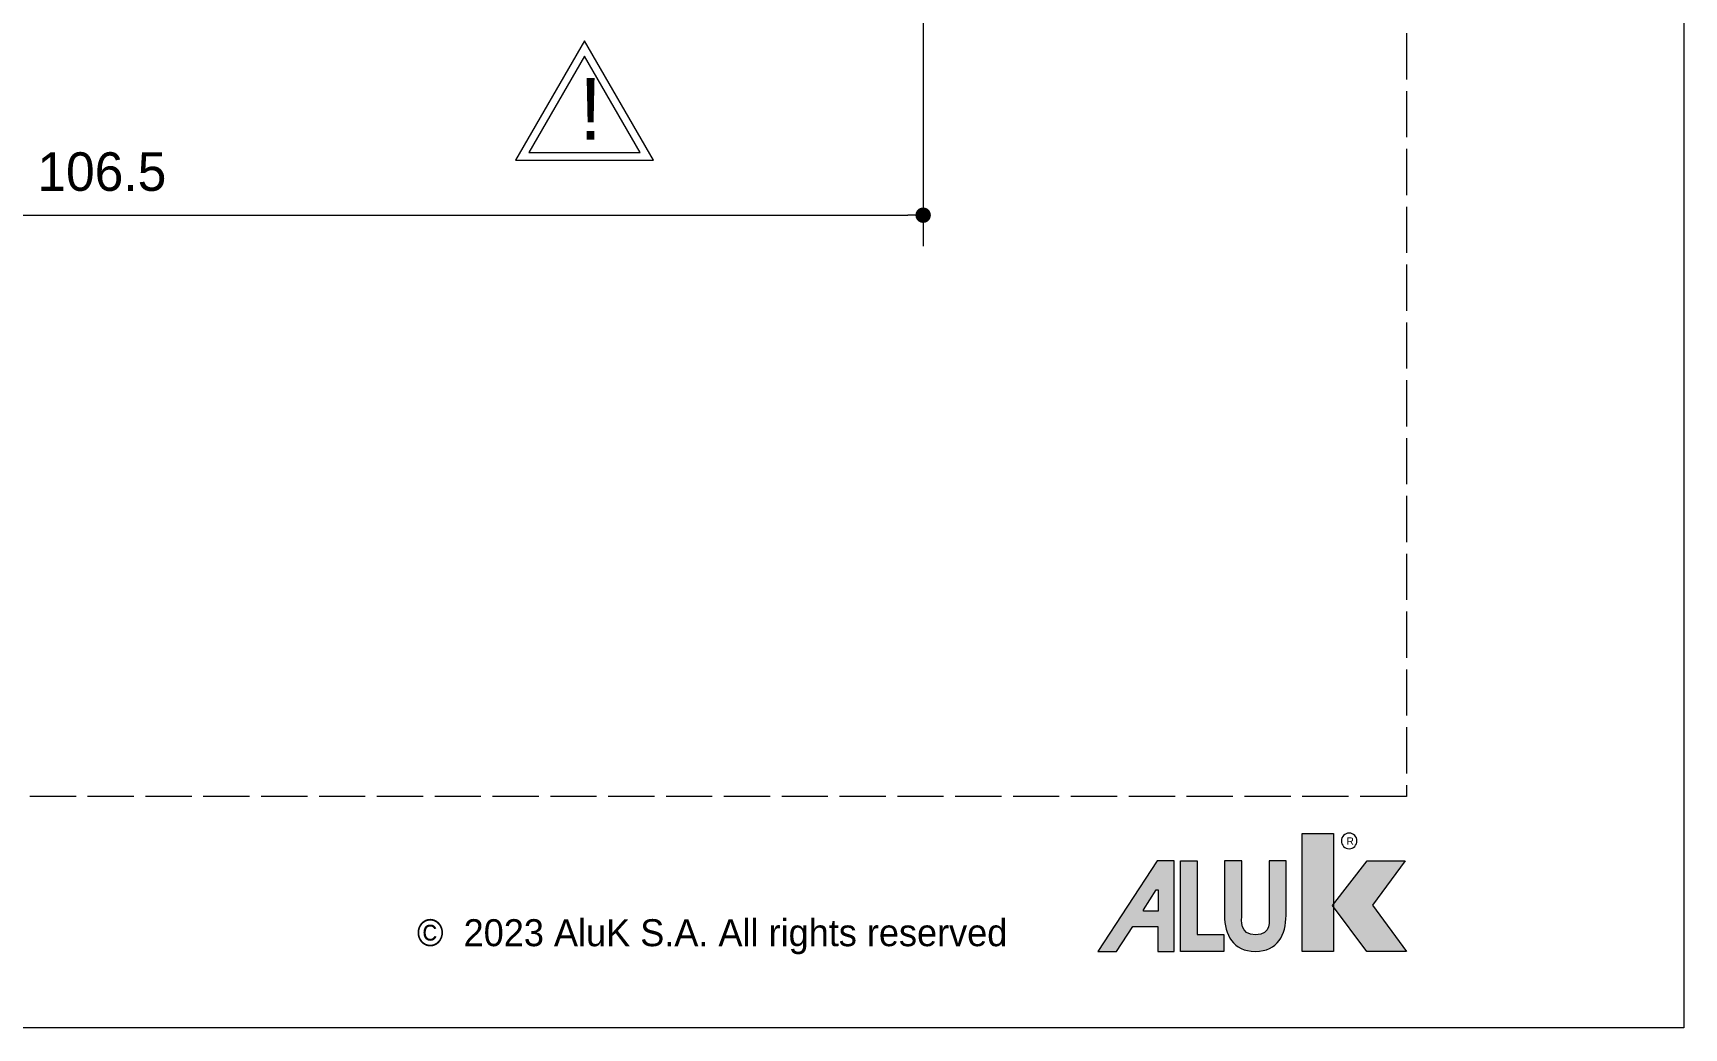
# Model space of a CAD drawing. Header units: millimetres. Extents: x -8 to 2550, y -393 to 1062.
# Drawn here: x 883 to 990, y -393 to -328.5 of the extents above; entities that cross this region are included whole.
import ezdxf

# ---------------------------------------------------------------- set-up
doc = ezdxf.new("R2010")
doc.units = ezdxf.units.MM
doc.header["$LTSCALE"] = 0.25
doc.header["$MEASUREMENT"] = 0
doc.linetypes.add('ACAD_ISO02W100', pattern=[15, 12, -3])
doc.layers.get('0').update_dxf_attribs({"lineweight": 5})
doc.layers.get('Defpoints').update_dxf_attribs({"lineweight": 5})
doc.layers.add('01_ALUK Logo', color=7, linetype='Continuous')
for name, color, linetype, lineweight in [('01_Dimension', 251, 'Continuous', 9), ('01_Screws', 40, 'Continuous', 9), ('01_Text', 40, 'Continuous', 25)]:
    doc.layers.add(name, color=color, linetype=linetype, lineweight=lineweight)
doc.layers.add('02_Block Frame', color=7, linetype='Continuous', lineweight=5, true_color=0xe2001a, plot=False)
doc.styles.add('Aluk Text', font='GOTHIC.TTF')
doc.styles.get("Standard").update_dxf_attribs({"font": 'arial.ttf'})
doc.dimstyles.new('ALUK Manual 1-1', dxfattribs={"dimtxt": 2.5, "dimasz": 1, "dimexe": 2, "dimexo": 4, "dimgap": 1.5, "dimtad": 3, "dimdec": 1, "dimdsep": 46, "dimtxsty": 'Aluk Text', "dimblk": 'DOT', "dimcen": 0, "dimclrd": 256, "dimclre": 256, "dimclrt": 2, "dimaunit": 1, "dimadec": 0, "dimazin": 0, "dimtfac": 0.7, "dimtdec": 1, "dimtmove": 0, "dimatfit": 3, "dimldrblk": 'DOT', "dimfxl": 1, "dimtolj": 2, "dimlwd": -1, "dimlwe": -1, "dimarcsym": 0})

# ---------------------------------------------------------------- blocks, each defined once
blk = doc.blocks.new('block 2')
at = {"layer": '01_ALUK Logo', "color": 242, "lineweight": 9, "true_color": 0xe2001a}
blk.add_open_spline([(90.55, 45.43), (90.55, 43.97), (89.37, 42.78), (87.91, 42.78), (86.44, 42.78), (85.26, 43.97), (85.26, 45.43), (85.26, 46.89), (86.44, 48.07), (87.91, 48.07), (89.37, 48.07), (90.55, 46.89), (90.55, 45.43)], degree=3, knots=[0, 0, 0, 0, 1, 1, 1, 2, 2, 2, 3, 3, 3, 4, 4, 4, 4], dxfattribs=at)
blk = doc.blocks.new('block 3')
at = {"layer": '01_ALUK Logo', "lineweight": 9}
h = blk.add_hatch(color=256, dxfattribs=at)
h.dxf.hatch_style = 2
edge = h.paths.add_edge_path()
edge.add_spline(control_points=[(66.48, 20.15), (66.48, 13.62), (63.67, 7.93), (56.04, 7.93), (48.42, 7.93), (45.6, 13.62), (45.6, 20.15), (45.6, 20.15), (45.6, 38.69), (45.6, 38.69), (45.6, 38.69), (51.45, 38.69), (51.45, 38.69), (51.45, 38.69), (51.45, 20.66), (51.45, 20.66), (51.45, 18.31), (50.64, 13.6), (56.16, 13.6), (61.67, 13.6), (60.74, 18.43), (60.74, 20.66), (60.74, 20.66), (60.74, 38.69), (60.74, 38.69), (60.74, 38.69), (66.48, 38.69), (66.48, 38.69), (66.48, 38.69), (66.48, 20.15), (66.48, 20.15)], knot_values=[0, 0, 0, 0, 1, 1, 1, 2, 2, 2, 3, 3, 3, 4, 4, 4, 5, 5, 5, 6, 6, 6, 7, 7, 7, 8, 8, 8, 9, 9, 9, 10, 10, 10, 10], degree=3, periodic=0)
at = {"layer": '01_ALUK Logo', "lineweight": 0}
blk.add_open_spline([(66.48, 20.15), (66.48, 13.62), (63.67, 7.93), (56.04, 7.93), (48.42, 7.93), (45.6, 13.62), (45.6, 20.15), (45.6, 20.15), (45.6, 38.69), (45.6, 38.69), (45.6, 38.69), (51.45, 38.69), (51.45, 38.69), (51.45, 38.69), (51.45, 20.66), (51.45, 20.66), (51.45, 18.31), (50.64, 13.6), (56.16, 13.6), (61.67, 13.6), (60.74, 18.43), (60.74, 20.66), (60.74, 20.66), (60.74, 38.69), (60.74, 38.69), (60.74, 38.69), (66.48, 38.69), (66.48, 38.69), (66.48, 38.69), (66.48, 20.15), (66.48, 20.15)], degree=3, knots=[0, 0, 0, 0, 1, 1, 1, 2, 2, 2, 3, 3, 3, 4, 4, 4, 5, 5, 5, 6, 6, 6, 7, 7, 7, 8, 8, 8, 9, 9, 9, 10, 10, 10, 10], dxfattribs=at)
blk = doc.blocks.new('A$C20372')
at = {"layer": '01_ALUK Logo', "lineweight": 9, "true_color": 0xe2001a}
h = blk.add_hatch(color=242, dxfattribs=at)
h.dxf.hatch_style = 2
h.paths.add_polyline_path([(34.38, 0), (29.78, 0), (29.78, 17.18), (34.38, 17.18)])
at = {"layer": '01_ALUK Logo', "lineweight": 9}
h = blk.add_hatch(color=256, dxfattribs=at)
h.dxf.hatch_style = 2
h.paths.add_polyline_path([(8.65, 13.2), (0, 0), (2.73, 0), (5.12, 3.61), (8.76, 3.61), (8.76, 0.01), (11.15, 0.01), (11.15, 13.2)])
h.paths.add_polyline_path([(8.77, 5.86), (6.64, 5.86), (6.64, 6.08), (8.51, 8.96), (8.77, 8.96)])
h = blk.add_hatch(color=256, dxfattribs=at)
h.dxf.hatch_style = 2
h.paths.add_polyline_path([(12.05, 13.21), (14.47, 13.21), (14.47, 2.47), (18.36, 2.47), (18.36, -0.01), (12.05, -0.01)])
at = {"layer": '01_ALUK Logo', "lineweight": 0, "true_color": 0xe2001a}
h = blk.add_hatch(color=242, dxfattribs=at)
h.dxf.hatch_style = 2
h.paths.add_polyline_path([(34.23, 6.69), (39.26, 13.23), (44.85, 13.23), (40.07, 6.74), (45, 0), (39.21, 0)])
at = {"layer": '01_ALUK Logo', "color": 242, "lineweight": 0, "true_color": 0xe2001a, "flags": 128}
for points in [[(34.38, 0), (29.78, 0), (29.78, 17.18), (34.38, 17.18), (34.38, 0)], [(34.23, 6.69), (39.26, 13.23), (44.85, 13.23), (40.07, 6.74), (45, 0), (39.21, 0), (34.23, 6.69)]]:
    blk.add_lwpolyline(points, dxfattribs=at)
at = {"layer": '01_ALUK Logo', "lineweight": 0, "flags": 128}
for points in [[(8.65, 13.2), (0, 0), (2.73, 0), (5.12, 3.61), (8.76, 3.61), (8.76, 0.01), (11.15, 0.01), (11.15, 13.2), (8.65, 13.2)], [(12.05, 13.21), (14.47, 13.21), (14.47, 2.47), (18.36, 2.47), (18.36, -0.01), (12.05, -0.01), (12.05, 13.21)], [(8.77, 5.86), (6.64, 5.86), (6.64, 6.08), (8.51, 8.96), (8.77, 8.96), (8.77, 5.86)]]:
    blk.add_lwpolyline(points, dxfattribs=at)
at = {"layer": '01_ALUK Logo', "color": 242, "lineweight": 0, "true_color": 0xe2001a, "xscale": 0.4297560720293661, "yscale": 0.4297560720293661, "zscale": 0.4297560720293661}
blk.add_blockref('block 2', (-1.12, -3.41), dxfattribs=at)
at = {"layer": '01_ALUK Logo', "xscale": 0.4297560720293661, "yscale": 0.4297560720293661, "zscale": 0.4297560720293661}
blk.add_blockref('block 3', (-1.12, -3.41), dxfattribs=at)
at = {"layer": '01_ALUK Logo', "color": 242, "lineweight": 0, "true_color": 0xe2001a, "insert": (36.25, 15.55), "char_height": 1.084, "attachment_point": 7}
blk.add_mtext('\\fArial|b0|i0|c0|p34;\\W1;R', dxfattribs=at)
blk = doc.blocks.new('A$C14581')
at = {"layer": '01_Text', "insert": (0, -0.19), "char_height": 2, "attachment_point": 7, "style": 'Aluk Text'}
blk.add_mtext_dynamic_manual_height_columns('{\\fPoppins|b0|i0|c0|p2;\\H0.875x;©  2023 AluK S.A. All rights reserved}', width=51.3351, gutter_width=204.25, heights=[0], dxfattribs=at)
blk = doc.blocks.new('_Dot')
at = {"color": 0, "linetype": 'ByBlock', "lineweight": -2}
blk.add_line((-0.5, 0), (-1, 0), dxfattribs=at)
at = {"color": 0, "linetype": 'ByBlock', "const_width": 0.5}
blk.add_lwpolyline([(-0.25, 0, 1), (0.25, 0, 1)], format="xyb", close=True, dxfattribs=at)
blk = doc.blocks.new('*D121')
at = {"layer": '01_Dimension', "ltscale": 0.25, "transparency": 16777216}
for p, q in [((940.67, -309.66), (940.67, -342.3)), ((834.17, -315.06), (834.17, -342.3)), ((835.17, -340.3), (939.67, -340.3))]:
    blk.add_line(p, q, dxfattribs=at)
at = {"layer": 'Defpoints', "color": 0, "ltscale": 0.25, "transparency": 16777216}
for p in [(940.67, -305.66), (834.17, -311.06), (940.67, -340.3)]:
    blk.add_point(p, dxfattribs=at)
at = {"layer": '01_Dimension', "ltscale": 0.25, "transparency": 16777216, "rotation": 180}
blk.add_blockref('_Dot', (834.17, -340.3), dxfattribs=at)
at = {"layer": '01_Dimension', "ltscale": 0.25, "transparency": 16777216}
blk.add_blockref('_Dot', (940.67, -340.3), dxfattribs=at)
at = {"layer": '01_Dimension', "color": 2, "ltscale": 0.25, "transparency": 16777216, "insert": (887.42, -337.49), "char_height": 2.5, "attachment_point": 5, "style": 'Aluk Text'}
blk.add_mtext('\\A2;106.5', dxfattribs=at)

msp = doc.modelspace()

# ---------------------------------------------------------------- linework, layer by layer
at = {"layer": '01_Screws', "ltscale": 0.25}
for points in [[(918.712, -328.99), (914.243, -336.73), (923.18, -336.73)], [(918.712, -329.99), (915.109, -336.23), (922.314, -336.23)]]:
    msp.add_lwpolyline(points, close=True, dxfattribs=at)
at = {"layer": '02_Block Frame'}
msp.add_lwpolyline([(780, -393), (780, -96), (990, -96), (990, -393)], close=True, dxfattribs=at)
at = {"layer": '02_Block Frame', "linetype": 'ACAD_ISO02W100'}
msp.add_lwpolyline([(795, -378), (795, -111), (972, -111), (972, -378)], close=True, dxfattribs=at)

# ---------------------------------------------------------------- block references
at = {"layer": '01_ALUK Logo', "ltscale": 0.25, "xscale": 0.4444444444444423, "yscale": 0.4444444444444423, "zscale": 0.4444444444444423}
msp.add_blockref('A$C20372', (952, -388.035), dxfattribs=at)
at = {"layer": '01_Text'}
msp.add_blockref('A$C14581', (907.852, -388.035), dxfattribs=at)

# ---------------------------------------------------------------- texts
at = {"layer": '01_Screws', "ltscale": 0.25, "insert": (918.365, -331.408), "char_height": 4, "attachment_point": 1, "style": 'Aluk Text'}
msp.add_mtext_dynamic_manual_height_columns('!', width=8.03226, gutter_width=10, heights=[0], dxfattribs=at)

# ---------------------------------------------------------------- dimensions: what is measured, and where the dimension line sits
at = {"layer": '01_Dimension', "ltscale": 0.25}
dim = msp.add_linear_dim(base=(940.671, -340.299), p1=(834.171, -311.061), p2=(940.671, -305.661), dimstyle='ALUK Manual 1-1', override={"dimfxl": 0}, dxfattribs=at)
dim.commit()
dim.dimension.update_dxf_attribs({"geometry": '*D121', "text_midpoint": (887.421, -337.486)})

doc.saveas('drawing.dxf')
